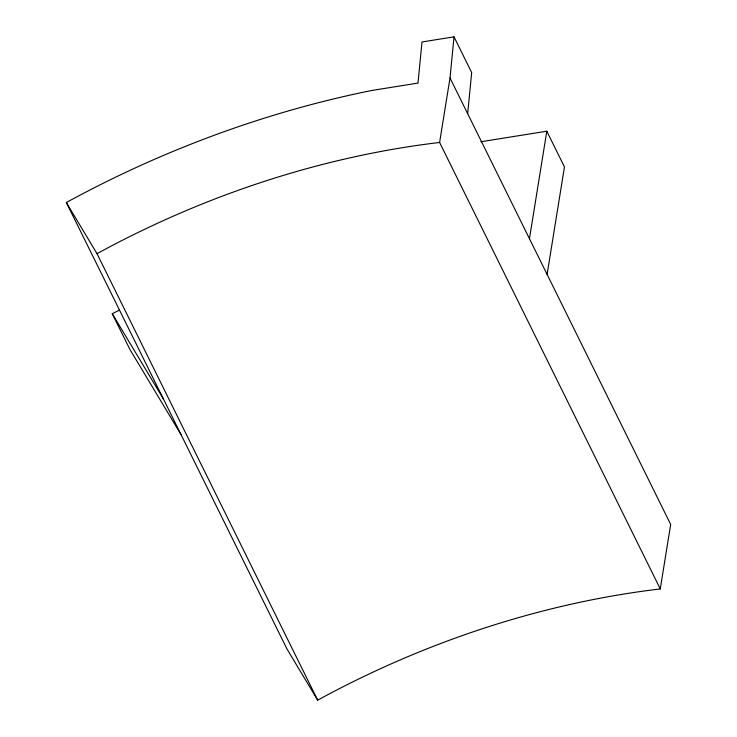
<?xml version="1.0" encoding="UTF-8"?>
<svg xmlns="http://www.w3.org/2000/svg" width="737" height="737" viewBox="0 0 737 737"><rect width="100%" height="100%" fill="white"/><g stroke="black" fill="none" stroke-linecap="round" stroke-linejoin="round"><path stroke-width="1.11" d="M450.012 77.965L454.029 36.85L421.997 41.972L417.99 83.088L371.992 90.439A787.475 555.855 -26.3 0 0 66.321 202.518L286.988 649.002L317.684 700.15A703.107 496.305 -26.3 0 1 660.269 588.946L670.679 524.449L450.012 77.965L439.602 142.462L660.269 588.946M467.663 113.691L471.68 72.567L454.029 36.85M529.452 238.705L546.808 131.214L480.957 141.734M547.103 274.422L564.459 166.93L546.808 131.214M181.062 434.683L129.905 349.439L112.254 313.713L119.412 310.148M66.321 202.518L97.017 253.666L317.684 700.15M112.254 313.713L163.411 398.966M97.017 253.666A703.107 496.305 -26.3 0 1 439.602 142.462"/></g></svg>
